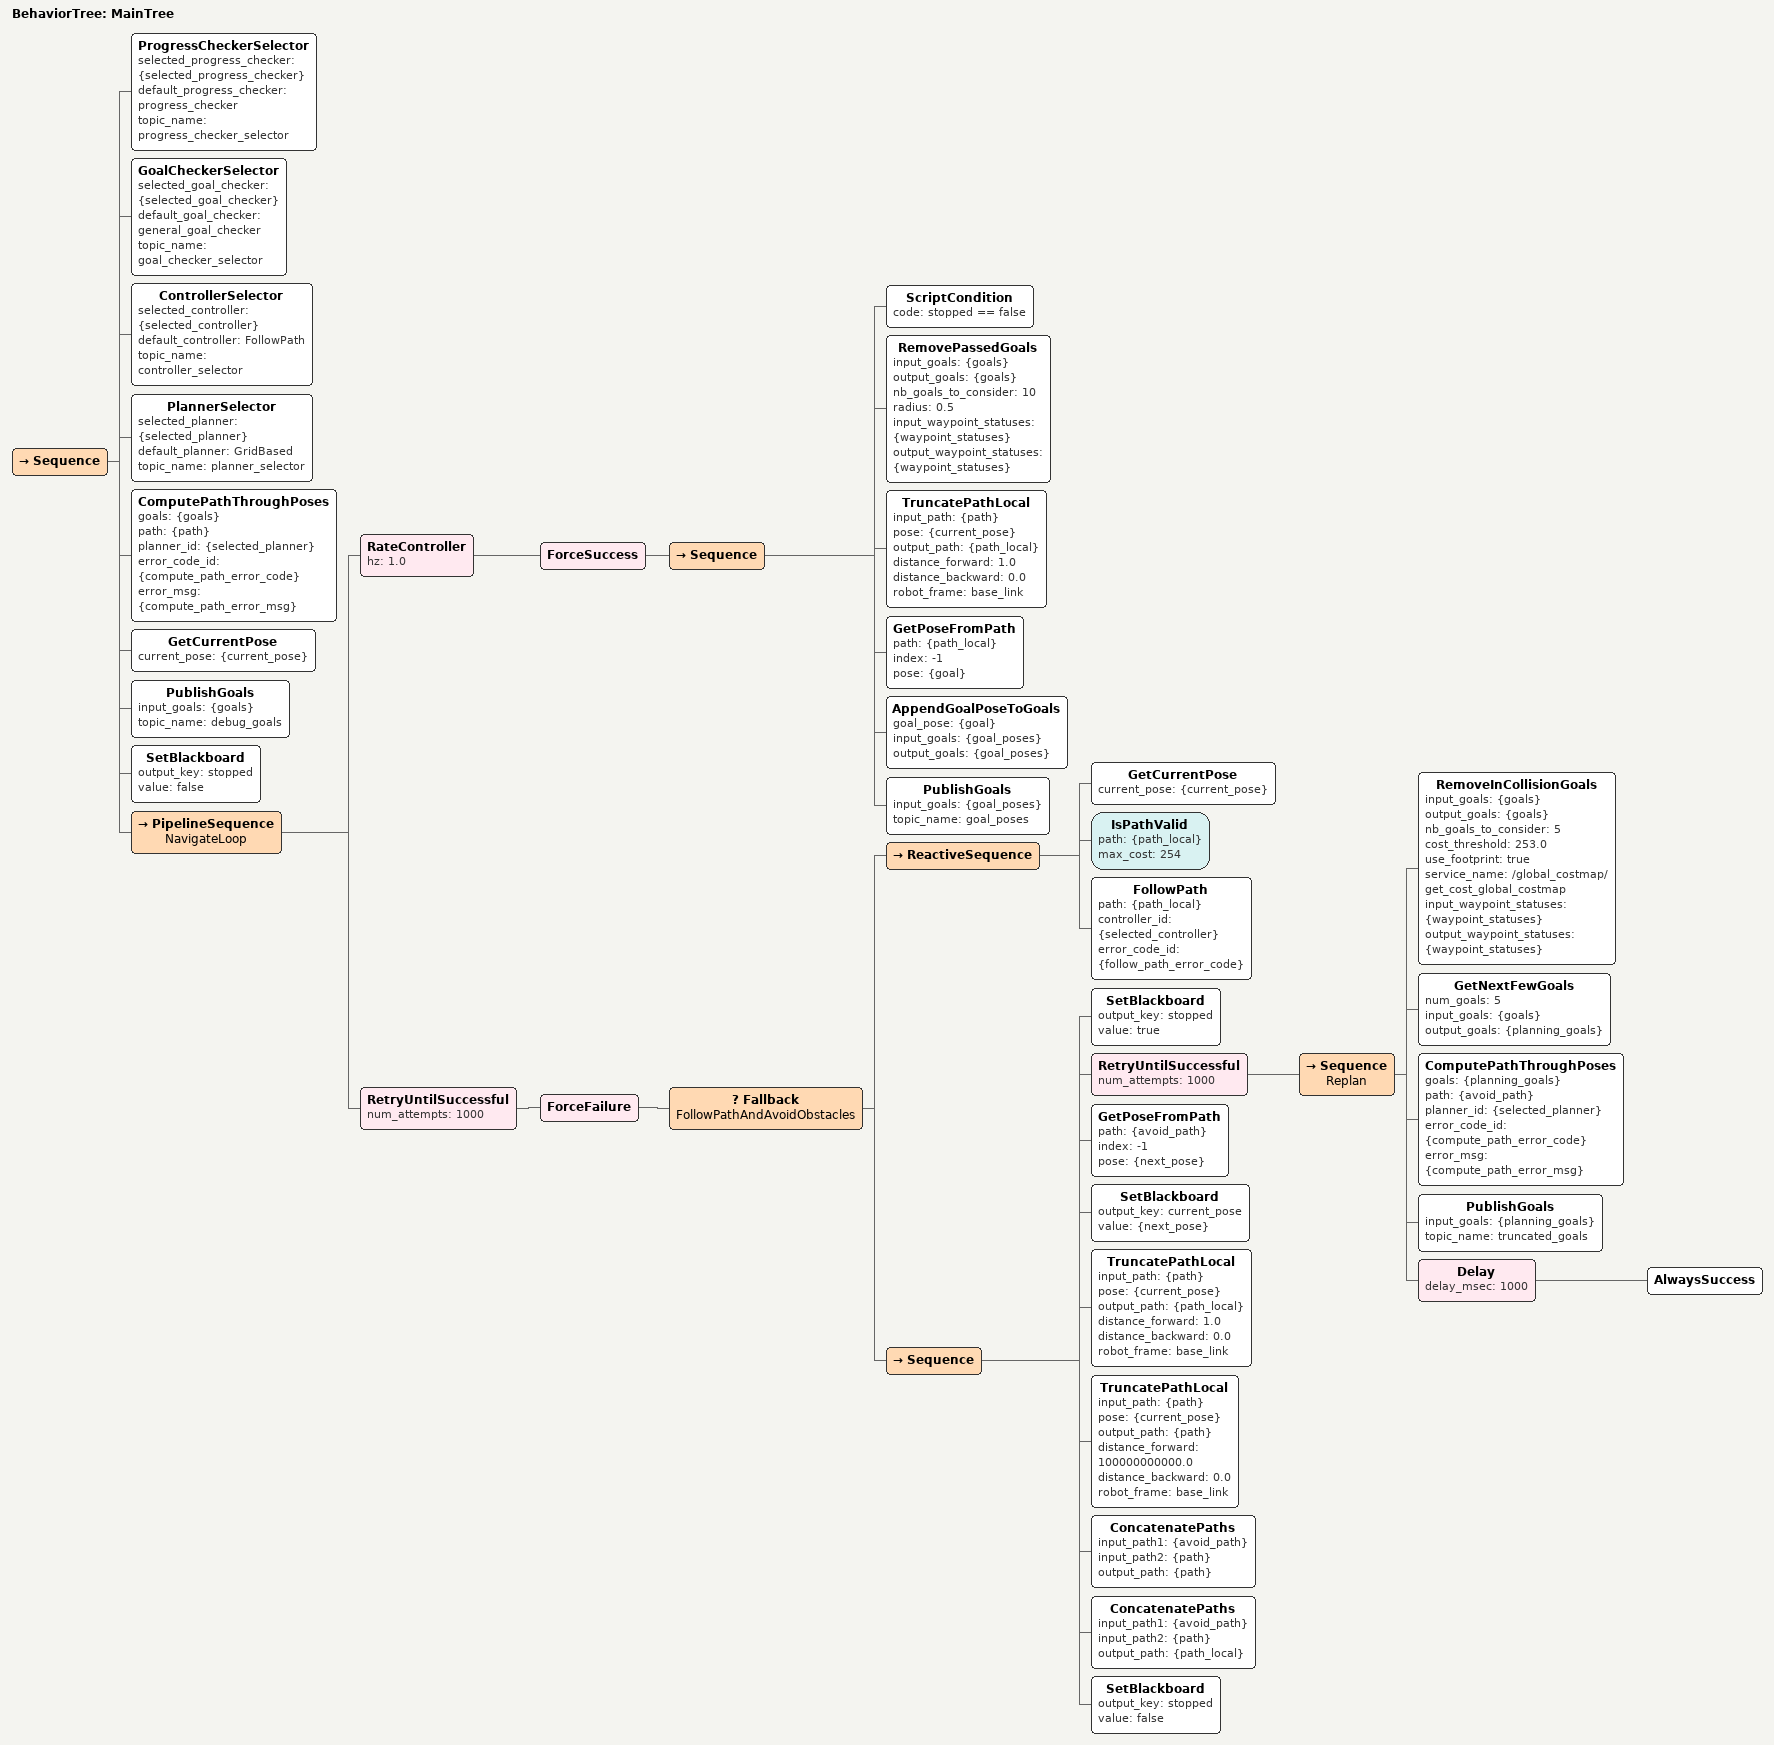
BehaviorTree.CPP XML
<root BTCPP_format="4" main_tree_to_execute="MainTree">
  <BehaviorTree ID="MainTree">
    <Sequence>
      <ProgressCheckerSelector selected_progress_checker="{selected_progress_checker}" default_progress_checker="progress_checker" topic_name="progress_checker_selector"/>
      <GoalCheckerSelector selected_goal_checker="{selected_goal_checker}" default_goal_checker="general_goal_checker" topic_name="goal_checker_selector"/>
      <ControllerSelector selected_controller="{selected_controller}" default_controller="FollowPath" topic_name="controller_selector"/>
      <PlannerSelector selected_planner="{selected_planner}" default_planner="GridBased" topic_name="planner_selector"/>
      <ComputePathThroughPoses goals="{goals}" path="{path}" planner_id="{selected_planner}" error_code_id="{compute_path_error_code}" error_msg="{compute_path_error_msg}"/>
      <GetCurrentPose current_pose="{current_pose}"/>
      <PublishGoals input_goals="{goals}" topic_name= "debug_goals"/>
      <SetBlackboard output_key="stopped" value="false"/>

      <PipelineSequence name="NavigateLoop">

        <RateController hz="1.0">
          <ForceSuccess>
            <Sequence>
              <ScriptCondition code="stopped == false"/>
              <RemovePassedGoals input_goals="{goals}" output_goals="{goals}" nb_goals_to_consider = "10" radius="0.5" input_waypoint_statuses="{waypoint_statuses}" output_waypoint_statuses="{waypoint_statuses}"/>
              <TruncatePathLocal input_path="{path}" pose="{current_pose}" output_path="{path_local}" distance_forward="1.0" distance_backward="0.0" robot_frame="base_link"/>
              <GetPoseFromPath path="{path_local}" index="-1" pose="{goal}"/>
              <AppendGoalPoseToGoals goal_pose="{goal}" input_goals="{goal_poses}" output_goals="{goal_poses}"/>
              <PublishGoals input_goals="{goal_poses}" topic_name= "goal_poses"/>
            </Sequence>
          </ForceSuccess>
        </RateController>

        <RetryUntilSuccessful num_attempts="1000">
          <ForceFailure>
            <Fallback name="FollowPathAndAvoidObstacles">
              <ReactiveSequence>
                <GetCurrentPose current_pose="{current_pose}"/>
                <IsPathValid path="{path_local}" max_cost="254"/>
                <FollowPath path="{path_local}"
                            controller_id="{selected_controller}"
                            error_code_id="{follow_path_error_code}"/>
              </ReactiveSequence>
              <Sequence>
                <SetBlackboard output_key="stopped" value="true"/>
                <RetryUntilSuccessful num_attempts="1000">
                  <Sequence name="Replan">
                    <RemoveInCollisionGoals input_goals="{goals}" output_goals="{goals}" nb_goals_to_consider = "5" cost_threshold="253.0" use_footprint="true" service_name="/global_costmap/get_cost_global_costmap" input_waypoint_statuses="{waypoint_statuses}" output_waypoint_statuses="{waypoint_statuses}" />
                    <GetNextFewGoals num_goals="5" input_goals="{goals}" output_goals="{planning_goals}"/>
                    <ComputePathThroughPoses goals="{planning_goals}" path="{avoid_path}"
                                    planner_id="{selected_planner}"
                                    error_code_id="{compute_path_error_code}"
                                    error_msg="{compute_path_error_msg}"/>
                    <PublishGoals input_goals="{planning_goals}" topic_name= "truncated_goals"/>
                    <Delay delay_msec="1000">
                    <!-- Prevent replanning more frequent than 1 Hz. Delay used instead of Wait because it doesn't spam with logs -->
                      <AlwaysSuccess/>
                    </Delay>
                  </Sequence>
                </RetryUntilSuccessful>
                <GetPoseFromPath path="{avoid_path}" index="-1" pose="{next_pose}"/>
                <SetBlackboard output_key="current_pose" value="{next_pose}"/>
                <TruncatePathLocal input_path="{path}" pose="{current_pose}" output_path="{path_local}" distance_forward="1.0" distance_backward="0.0" robot_frame="base_link"/>
                <TruncatePathLocal input_path="{path}" pose="{current_pose}" output_path="{path}" distance_forward="100000000000.0" distance_backward="0.0" robot_frame="base_link"/>
                <ConcatenatePaths input_path1="{avoid_path}" input_path2="{path}" output_path="{path}"/>
                <ConcatenatePaths input_path1="{avoid_path}" input_path2="{path}" output_path="{path_local}"/>
                <SetBlackboard output_key="stopped" value="false"/>
              </Sequence>
            </Fallback>
          </ForceFailure>
        </RetryUntilSuccessful>
      </PipelineSequence>
    </Sequence>
  </BehaviorTree>
</root>
